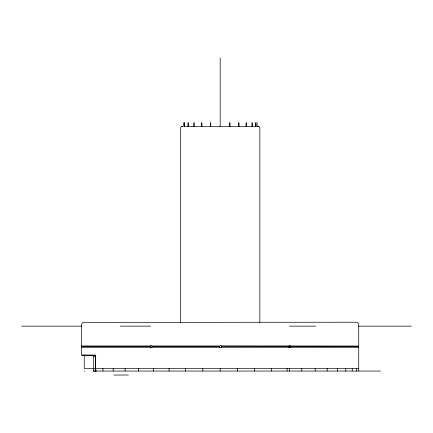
<?xml version="1.0" encoding="UTF-8"?>
<svg xmlns="http://www.w3.org/2000/svg" width="433" height="433" viewBox="0 0 433 433"><rect width="100%" height="100%" fill="white"/><g stroke="black" fill="none" stroke-linecap="round" stroke-linejoin="round"><path stroke-width="0.65" d="M84.251 355.13L84.246 368.418L358.74 368.418M289.655 347.602A0.996 0.839 -90 0 0 290.283 347.483L290.462 345.962A0.996 0.839 -90 0 0 289.417 345.783L289.049 346.156M289.406 347.163L289.331 345.962A0.996 0.839 -90 0 0 289.12 345.761M219.385 346.622L220.175 345.594A1.007 1.007 0 0 1 221.128 345.87L221.49 346.622C221.507 347.943 219.277 348.013 219.385 346.622L152.335 346.622L151.788 347.326A1.202 1.012 -90 0 1 150.143 347.326L150.143 345.913A1.202 1.012 -90 0 1 151.788 345.913L152.335 346.622M358.578 346.037L290.462 345.962M289.655 347.575L288.822 346.79L288.93 346.292M289.374 347.217L289.152 347.461A0.996 0.839 -90 0 1 288.957 347.591M257.884 126.717L259.199 126.717L259.86 127.859L259.86 322.433M182.417 126.539L181.151 126.717L180.491 127.859L180.491 322.699M93.36 355.206L93.36 371.059L96.797 370.843M289.244 345.951L221.128 345.87M185.394 126.539L254.961 126.539M256.737 126.539L258.539 126.539M21.65 326.146L81.556 326.146M120.201 326.146L150.695 326.146M289.536 326.146L315.619 326.146M358.454 326.146L411.35 326.146M81.61 345.962L150.127 345.962M151.804 345.962L219.574 345.962M289.52 346.346L290.483 346.346M82.27 346.622L150.305 346.622M221.49 346.622L288.735 346.633M358.08 346.622L290.402 346.611M289.531 346.849L290.478 346.849M289.45 347.093L290.5 347.093M81.61 347.282L150.127 347.282M151.804 347.282L219.574 347.282M221.214 347.282L358.74 347.282L358.74 371.059M289.152 347.461L290.283 347.461M81.61 355.206L95.904 355.206M93.36 356.527L95.46 356.527L95.46 371.059M84.246 371.059L84.76 371.059M93.36 371.059L380.493 371.059M113.836 375.021L128.363 375.021M181.811 126.539L182.472 126.717M95.861 369.739L95.46 368.418M358.74 347.163L358.74 324.826L358.297 323.354L357.111 322.385L355.59 322.233L83.239 322.385L82.053 323.354L81.61 324.826L81.61 355.076L95.46 355.206M356.554 368.418L356.554 371.059M352.218 368.418L352.218 371.059M345.799 368.418L345.799 371.059M337.399 368.418L337.399 371.059M327.153 368.418L327.153 371.059M315.219 368.418L315.219 371.059M301.785 368.418L301.785 371.059M289.52 368.418L289.52 371.059M287.063 368.418L287.063 371.059M271.285 368.418L271.285 371.059M257.088 122.707L257.088 126.669M255.979 122.707L255.979 126.669M255.714 122.707L255.714 126.669M254.701 368.418L254.701 371.059M252.434 122.707L252.434 126.669M251.946 122.707L251.946 126.669M246.664 122.707L246.664 126.669M246.063 122.707L246.063 126.669M239.032 122.707L239.032 126.669M238.453 122.707L238.453 126.669M237.576 368.418L237.576 371.059M230.01 122.707L230.01 126.669M229.625 122.707L229.625 126.669M220.175 57.979L220.175 126.669M220.175 368.418L220.175 371.059M210.725 122.707L210.725 126.669M210.341 122.707L210.341 126.669M202.774 368.418L202.774 371.059M201.897 122.707L201.897 126.669M201.318 122.707L201.318 126.669M194.287 122.707L194.287 126.669M193.686 122.707L193.686 126.669M188.404 122.707L188.404 126.669M187.917 122.707L187.917 126.669M185.649 368.418L185.649 371.059M184.642 122.707L184.642 126.669M184.371 122.707L184.371 126.669M183.262 122.707L183.262 126.669M169.065 368.418L169.065 371.059M153.287 368.418L153.287 371.059M138.565 368.418L138.565 371.059M125.132 368.418L125.132 371.059M113.197 368.418L113.197 371.059M102.951 368.418L102.951 371.059M95.531 355.206L95.531 371.059"/></g></svg>
